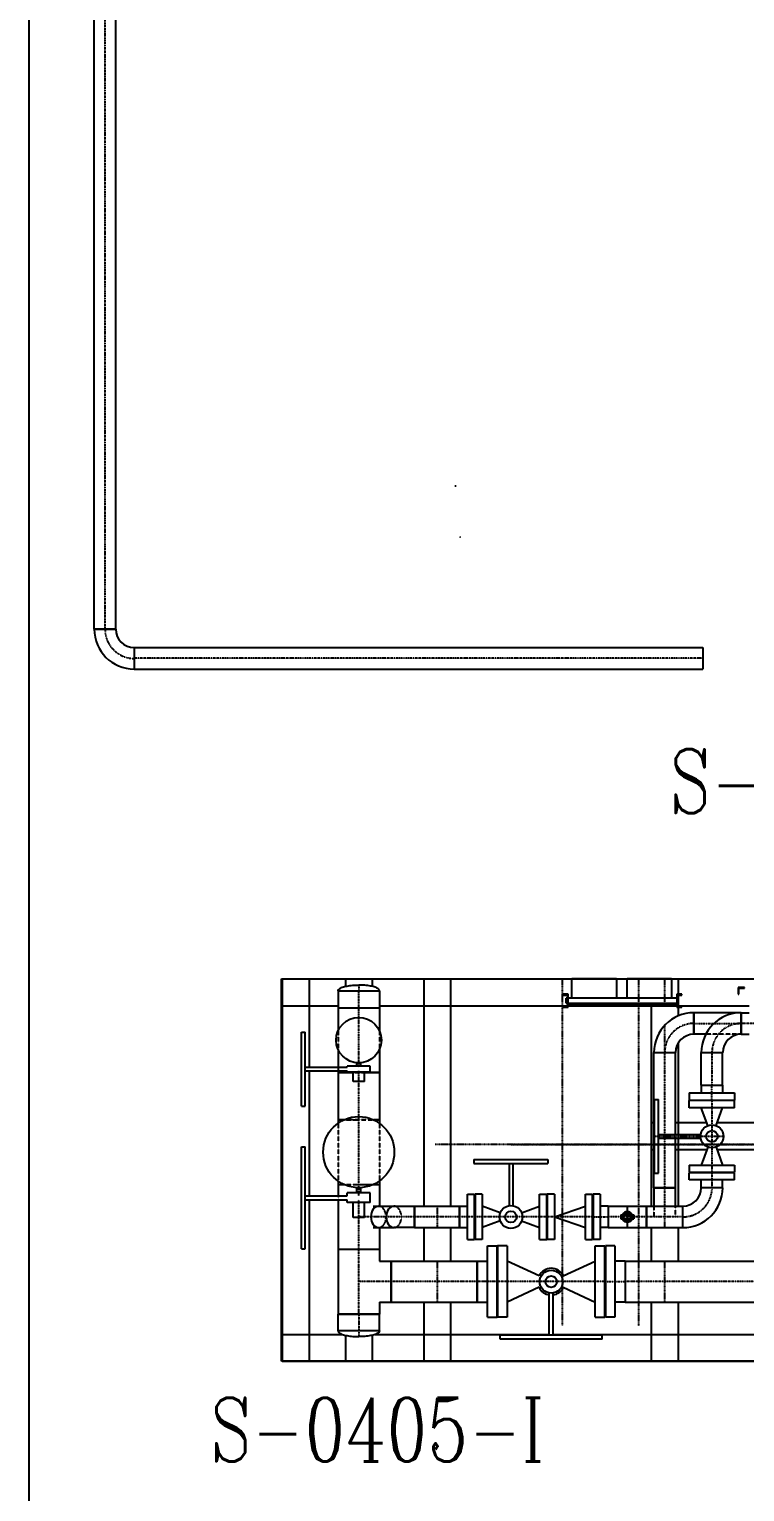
# Model space of a CAD drawing. Header units: millimetres. Extents: x -10011772 to -8149599, y 2847708 to 3434448.
# Drawn here: x -9536825 to -9525597, y 3158213 to 3181163 of the extents above; entities that cross this region are included whole.
import ezdxf

# ---------------------------------------------------------------- set-up
doc = ezdxf.new("R2010")
doc.units = ezdxf.units.MM
for name, pattern in [('DASHDOT2', [0.5, 0.25, -0.125, 0, -0.125]), ('DIVIDE2', [0.625, 0.25, -0.125, 0, -0.125, 0, -0.125]), ('HIDDEN2', [0.1875, 0.125, -0.0625])]:
    doc.linetypes.add(name, pattern=pattern)
doc.layers.add('总平面底图', color=9, linetype='Continuous')
doc.styles.get("Standard").update_dxf_attribs({"font": 'romanc.SHX', "width": 0.75, "bigfont": 'hztxt.shx'})

# ---------------------------------------------------------------- blocks, each defined once
blk = doc.blocks.new('总平面底图 爆炸危险区 LOCATION I')
at = {"layer": '总平面底图', "linetype": 'DIVIDE2', "ltscale": 10}
blk.add_line((206315, 97328), (206315, 147328), dxfattribs=at)
blk.add_line((206315, 97328), (206315, 147328), dxfattribs=at)
at = {"layer": '总平面底图'}
for p, q in [((206315, 107074), (206315, 147328)), ((208295, 116406), (208295, 119406)), ((208295, 119406), (218295, 119406)), ((218295, 116406), (208295, 116406))]:
    blk.add_line(p, q, dxfattribs=at)
at = {"layer": '总平面底图', "linetype": 'Continuous'}
for p, q in [((206825, 122150), (206825, 129422)), ((206994, 122150), (206994, 129337)), ((206825, 122150), (206909, 122150)), ((206994, 122150), (206825, 122150)), ((206909, 122150), (206994, 122150)), ((207138, 122006), (207138, 121922)), ((207138, 122006), (211599, 122006)), ((207138, 122006), (207138, 121837)), ((211599, 122006), (211599, 121922)), ((207138, 121922), (207138, 121837)), ((211599, 121922), (211599, 121837)), ((207138, 121837), (211599, 121837)), ((208300, 119406), (210571, 119406)), ((208300, 119196), (208300, 119406)), ((208300, 119406), (208300, 116406)), ((208300, 119406), (208510, 119406)), ((208510, 119406), (208510, 118714)), ((208795, 119406), (208795, 119347)), ((208795, 119406), (209005, 119406)), ((209005, 119406), (209005, 119347)), ((209410, 119406), (209410, 117623)), ((209410, 119406), (209620, 119406)), ((209620, 119406), (209620, 117623)), ((210571, 119256), (210571, 119406)), ((210571, 119256), (210571, 119406)), ((210571, 119406), (210921, 119406)), ((210921, 119406), (210571, 119406)), ((210921, 119406), (210921, 119256)), ((210921, 119406), (210921, 119256)), ((210921, 119406), (211005, 119406)), ((211005, 119406), (211355, 119406)), ((211355, 119406), (211005, 119406)), ((211005, 119256), (211005, 119406)), ((211005, 119256), (211005, 119406)), ((211355, 119406), (211405, 119406)), ((211355, 119406), (211355, 119256)), ((211355, 119406), (211355, 119256)), ((211355, 119406), (212748, 119406)), ((211405, 119406), (211405, 119286)), ((208738, 119314), (208900, 119314)), ((208738, 119314), (208738, 119180)), ((208900, 119314), (209062, 119314)), ((209062, 119314), (209062, 119180)), ((210542, 119286), (210502, 119286)), ((210502, 119286), (210502, 119279)), ((210502, 119279), (210539, 119279)), ((210526, 119216), (210526, 119256)), ((210533, 119256), (210526, 119256)), ((210533, 119216), (210533, 119256)), ((210539, 119256), (210533, 119256)), ((210539, 119279), (210539, 119192)), ((210542, 119185), (210542, 119286)), ((211396, 119256), (210542, 119256)), ((211436, 119286), (211396, 119286)), ((211396, 119286), (211396, 119185)), ((211399, 119192), (211399, 119279)), ((211399, 119279), (211436, 119279)), ((211405, 119279), (211405, 119192)), ((211436, 119279), (211436, 119286)), ((211876, 119338), (211876, 119287)), ((211927, 119338), (211876, 119338)), ((211876, 119287), (211881, 119287)), ((211881, 119333), (211927, 119333)), ((211881, 119287), (211881, 119333)), ((211927, 119333), (211927, 119338)), ((208300, 119196), (208738, 119196)), ((208738, 119180), (208900, 119180)), ((208738, 119180), (208738, 119000)), ((208738, 119180), (208900, 119180)), ((208795, 119180), (208795, 119180)), ((208900, 119180), (209062, 119180)), ((208900, 119180), (209062, 119180)), ((209005, 119180), (209005, 119180)), ((209062, 119196), (210539, 119196)), ((209062, 119180), (209062, 119000)), ((210502, 119192), (210502, 119185)), ((210539, 119192), (210502, 119192)), ((210502, 119185), (210542, 119185)), ((210526, 119216), (210533, 119216)), ((210533, 119216), (210539, 119216)), ((210542, 119216), (211396, 119216)), ((210542, 119206), (211396, 119206)), ((210542, 119196), (211396, 119196)), ((211195, 119206), (211195, 117623)), ((211396, 119185), (211436, 119185)), ((211399, 119196), (211962, 119196)), ((211436, 119192), (211399, 119192)), ((211405, 119185), (211405, 119115)), ((211436, 119185), (211436, 119192)), ((211529, 119140), (211529, 118972)), ((211529, 118972), (211529, 119140)), ((211900, 119140), (211529, 119140)), ((211900, 119140), (211900, 118972)), ((211900, 119056), (211900, 119140)), ((211900, 119140), (211962, 119140)), ((211900, 118972), (211900, 119056)), ((208450, 118409), (208450, 118988)), ((208450, 118988), (208480, 118988)), ((208480, 118409), (208480, 118988)), ((211405, 118903), (211405, 118186)), ((211623, 118972), (211529, 118972)), ((211900, 118972), (211962, 118972)), ((208738, 118853), (208738, 118714)), ((209062, 118853), (209062, 118672)), ((211216, 118828), (211384, 118828)), ((211216, 118828), (211384, 118828)), ((211216, 117768), (211216, 118828)), ((211384, 118186), (211384, 118828)), ((211587, 118828), (211755, 118828)), ((211587, 118828), (211755, 118828)), ((211587, 118573), (211587, 118828)), ((211755, 118573), (211755, 118828)), ((208480, 118714), (208810, 118714)), ((208480, 118684), (208810, 118684)), ((208510, 118684), (208510, 117704)), ((208738, 118684), (208738, 118672)), ((208738, 118672), (208855, 118672)), ((208855, 118672), (208738, 118672)), ((208738, 118672), (208738, 118301)), ((208795, 118672), (208795, 118672)), ((208990, 118723), (208810, 118723)), ((208810, 118714), (208810, 118723)), ((208810, 118674), (208810, 118684)), ((208990, 118674), (208810, 118674)), ((208855, 118601), (208855, 118674)), ((208885, 118723), (208885, 118749)), ((208915, 118723), (208915, 118749)), ((208945, 118601), (208945, 118674)), ((208945, 118672), (209062, 118672)), ((209062, 118672), (208945, 118672)), ((208990, 118674), (208990, 118723)), ((209005, 118672), (209005, 118672)), ((209062, 118672), (209062, 118301)), ((208945, 118601), (208855, 118601)), ((211587, 118573), (211671, 118573)), ((211587, 118573), (211587, 118512)), ((211587, 118573), (211755, 118573)), ((211671, 118573), (211755, 118573)), ((211755, 118573), (211755, 118512)), ((211221, 118171), (211221, 118460)), ((211221, 118460), (211251, 118460)), ((211251, 118171), (211251, 118460)), ((211493, 118512), (211671, 118512)), ((211493, 118512), (211493, 118456)), ((211493, 118456), (211671, 118456)), ((211671, 118452), (211493, 118452)), ((211493, 118396), (211493, 118452)), ((211671, 118512), (211849, 118512)), ((211671, 118456), (211849, 118456)), ((211849, 118452), (211671, 118452)), ((211849, 118512), (211849, 118456)), ((211849, 118396), (211849, 118452)), ((208450, 118409), (208480, 118409)), ((211671, 118396), (211493, 118396)), ((211755, 118396), (211587, 118396)), ((211640, 118255), (211587, 118396)), ((211849, 118396), (211671, 118396)), ((211703, 118255), (211755, 118396)), ((208738, 118301), (208784, 118301)), ((208738, 118301), (208738, 118275)), ((208784, 118301), (208738, 118301)), ((209016, 118301), (209062, 118301)), ((209062, 118301), (209016, 118301)), ((209062, 118301), (209062, 118275)), ((211197, 118065), (211197, 118276)), ((211216, 118276), (211197, 118276)), ((211632, 118276), (211384, 118276)), ((212430, 118276), (211711, 118276)), ((208450, 117289), (208450, 118089)), ((208450, 118089), (208480, 118089)), ((208480, 117289), (208480, 118089)), ((211221, 117881), (211221, 118171)), ((211251, 118186), (211583, 118186)), ((211251, 117881), (211251, 118171)), ((211251, 118156), (211583, 118156)), ((211384, 117768), (211384, 118156)), ((211405, 118156), (211405, 117623)), ((211640, 118086), (211587, 117945)), ((211703, 118086), (211755, 117945)), ((209804, 117989), (210094, 117989)), ((209804, 117989), (209804, 117959)), ((210094, 117989), (210384, 117989)), ((210384, 117989), (210384, 117959)), ((211216, 118065), (211197, 118065)), ((211632, 118065), (211384, 118065)), ((212430, 118065), (211711, 118065)), ((209804, 117959), (210094, 117959)), ((210079, 117959), (210079, 117628)), ((210094, 117959), (210384, 117959)), ((210109, 117959), (210109, 117628)), ((211221, 117881), (211251, 117881)), ((211493, 117945), (211671, 117945)), ((211493, 117945), (211493, 117890)), ((211493, 117890), (211671, 117890)), ((211671, 117885), (211493, 117885)), ((211493, 117830), (211493, 117885)), ((211587, 117945), (211671, 117945)), ((211671, 117945), (211755, 117945)), ((211671, 117945), (211849, 117945)), ((211671, 117890), (211849, 117890)), ((211849, 117885), (211671, 117885)), ((211849, 117945), (211849, 117890)), ((211849, 117830), (211849, 117885)), ((208738, 117820), (208738, 117793)), ((208738, 117793), (208784, 117793)), ((208738, 117793), (208784, 117793)), ((208738, 117793), (208738, 117704)), ((208885, 117727), (208885, 117768)), ((208915, 117727), (208915, 117768)), ((209016, 117793), (209062, 117793)), ((209016, 117793), (209062, 117793)), ((209062, 117820), (209062, 117793)), ((209062, 117793), (209062, 117623)), ((211300, 117768), (211216, 117768)), ((211216, 117768), (211216, 117623)), ((211216, 117768), (211384, 117768)), ((211384, 117768), (211300, 117768)), ((211384, 117623), (211384, 117768)), ((211671, 117830), (211493, 117830)), ((211587, 117768), (211587, 117830)), ((211671, 117768), (211587, 117768)), ((211755, 117768), (211587, 117768)), ((211849, 117830), (211671, 117830)), ((211755, 117768), (211671, 117768)), ((211755, 117768), (211755, 117830)), ((208480, 117704), (208810, 117704)), ((208480, 117674), (208810, 117674)), ((208510, 117674), (208510, 116406)), ((208738, 117674), (208738, 117285)), ((208990, 117727), (208810, 117727)), ((208810, 117704), (208810, 117727)), ((208810, 117651), (208810, 117674)), ((208990, 117651), (208810, 117651)), ((208855, 117535), (208855, 117651)), ((208945, 117535), (208945, 117651)), ((208990, 117651), (208990, 117727)), ((209014, 117623), (209055, 117623)), ((209055, 117623), (209175, 117623)), ((209175, 117623), (209337, 117623)), ((209337, 117623), (209337, 117539)), ((209337, 117623), (209691, 117623)), ((209337, 117455), (209337, 117623)), ((209691, 117623), (209691, 117539)), ((209691, 117539), (209691, 117623)), ((209691, 117623), (209753, 117623)), ((209753, 117539), (209753, 117717)), ((209753, 117717), (209809, 117717)), ((209809, 117539), (209809, 117717)), ((209813, 117717), (209813, 117539)), ((209869, 117717), (209813, 117717)), ((209869, 117717), (209869, 117539)), ((209869, 117623), (209869, 117539)), ((210010, 117571), (209869, 117623)), ((210178, 117571), (210319, 117623)), ((210319, 117539), (210319, 117717)), ((210319, 117717), (210375, 117717)), ((210319, 117455), (210319, 117623)), ((210375, 117539), (210375, 117717)), ((210379, 117717), (210379, 117539)), ((210435, 117717), (210379, 117717)), ((210435, 117717), (210435, 117539)), ((210435, 117539), (210680, 117623)), ((210680, 117539), (210680, 117717)), ((210680, 117717), (210735, 117717)), ((210680, 117455), (210680, 117623)), ((210735, 117539), (210735, 117717)), ((210740, 117717), (210740, 117539)), ((210795, 117717), (210740, 117717)), ((210795, 117717), (210795, 117539)), ((210857, 117623), (210795, 117623)), ((210857, 117623), (210857, 117539)), ((210857, 117623), (210857, 117539)), ((210857, 117623), (211007, 117623)), ((211007, 117623), (211007, 117455)), ((211007, 117623), (211157, 117623)), ((211157, 117623), (211157, 117539)), ((211157, 117455), (211157, 117623)), ((211157, 117623), (211443, 117623)), ((211443, 117455), (211443, 117623)), ((211443, 117455), (211443, 117623)), ((208945, 117535), (208855, 117535)), ((209337, 117539), (209337, 117455)), ((209691, 117539), (209691, 117455)), ((209691, 117455), (209691, 117539)), ((209753, 117362), (209753, 117539)), ((209809, 117362), (209809, 117539)), ((209813, 117539), (209813, 117362)), ((209869, 117539), (209869, 117455)), ((209869, 117539), (209869, 117362)), ((210010, 117508), (209869, 117455)), ((210178, 117508), (210319, 117455)), ((210319, 117362), (210319, 117539)), ((210375, 117362), (210375, 117539)), ((210379, 117539), (210379, 117362)), ((210435, 117539), (210435, 117362)), ((210435, 117539), (210680, 117455)), ((210680, 117362), (210680, 117539)), ((210735, 117362), (210735, 117539)), ((210740, 117539), (210740, 117362)), ((210795, 117539), (210795, 117362)), ((210857, 117539), (210857, 117455)), ((210857, 117539), (210857, 117455)), ((210957, 117556), (211007, 117556)), ((210957, 117556), (210957, 117523)), ((210957, 117523), (211007, 117523)), ((211007, 117556), (211057, 117556)), ((211007, 117523), (211057, 117523)), ((211057, 117556), (211057, 117523)), ((211157, 117539), (211157, 117455)), ((209014, 117455), (209055, 117455)), ((209055, 117455), (209175, 117455)), ((209062, 117455), (209062, 117285)), ((209337, 117455), (209175, 117455)), ((209337, 117455), (209691, 117455)), ((209410, 117455), (209410, 117193)), ((209620, 117455), (209620, 117193)), ((209691, 117455), (209753, 117455)), ((210857, 117455), (210795, 117455)), ((210857, 117455), (211007, 117455)), ((211007, 117455), (211157, 117455)), ((211157, 117455), (211443, 117455)), ((211195, 117455), (211195, 117193)), ((211405, 117455), (211405, 117193)), ((208450, 117289), (208480, 117289)), ((208738, 117285), (209014, 117285)), ((208738, 117285), (209062, 117285)), ((208738, 117285), (208738, 116777)), ((208795, 117285), (208795, 117285)), ((209005, 117285), (209005, 117285)), ((209014, 117285), (209062, 117285)), ((209062, 117285), (209062, 117193)), ((209753, 117362), (209809, 117362)), ((209869, 117362), (209813, 117362)), ((209910, 117031), (209910, 117311)), ((209910, 117311), (209985, 117311)), ((209985, 117031), (209985, 117311)), ((209989, 117311), (209989, 117031)), ((210064, 117311), (209989, 117311)), ((210064, 117311), (210064, 117031)), ((210319, 117362), (210375, 117362)), ((210435, 117362), (210379, 117362)), ((210680, 117362), (210735, 117362)), ((210795, 117362), (210740, 117362)), ((210756, 117031), (210756, 117311)), ((210756, 117311), (210831, 117311)), ((210831, 117031), (210831, 117311)), ((210835, 117311), (210835, 117031)), ((210910, 117311), (210835, 117311)), ((210910, 117311), (210910, 117031)), ((209062, 117193), (209154, 117193)), ((209154, 117193), (209154, 117031)), ((209154, 117193), (209829, 117193)), ((209154, 117031), (209154, 117193)), ((209829, 117193), (209829, 117031)), ((209829, 117031), (209829, 117193)), ((209829, 117193), (209910, 117193)), ((210064, 117193), (210064, 117031)), ((210315, 117076), (210064, 117193)), ((210505, 117076), (210756, 117193)), ((210756, 116869), (210756, 117193)), ((210990, 117193), (210910, 117193)), ((210990, 117193), (210990, 117031)), ((210990, 117193), (210990, 117031)), ((210990, 117193), (212725, 117193)), ((209154, 117031), (209154, 116869)), ((209154, 116869), (209154, 117031)), ((209829, 117031), (209829, 116869)), ((209829, 116869), (209829, 117031)), ((209910, 116752), (209910, 117031)), ((209985, 116752), (209985, 117031)), ((209989, 117031), (209989, 116752)), ((210064, 117031), (210064, 116869)), ((210064, 117031), (210064, 116752)), ((210315, 116987), (210064, 116869)), ((210395, 116611), (210395, 116943)), ((210425, 116611), (210425, 116943)), ((210505, 116987), (210756, 116869)), ((210756, 116752), (210756, 117031)), ((210831, 116752), (210831, 117031)), ((210835, 117031), (210835, 116752)), ((210910, 117031), (210910, 116752)), ((210990, 117031), (210990, 116869)), ((210990, 117031), (210990, 116869)), ((209062, 116869), (209062, 116777)), ((209062, 116869), (209154, 116869)), ((209154, 116869), (209829, 116869)), ((209410, 116869), (209410, 116406)), ((209620, 116869), (209620, 116406)), ((209829, 116869), (209910, 116869)), ((210990, 116869), (210910, 116869)), ((210990, 116869), (212606, 116869)), ((211195, 116869), (211195, 116406)), ((211405, 116869), (211405, 116406)), ((208900, 116777), (208738, 116777)), ((208738, 116644), (208738, 116777)), ((208738, 116777), (209062, 116777)), ((208795, 116777), (208795, 116777)), ((209062, 116777), (208900, 116777)), ((209005, 116777), (209005, 116777)), ((209062, 116644), (209062, 116777)), ((209910, 116752), (209985, 116752)), ((210064, 116752), (209989, 116752)), ((210756, 116752), (210831, 116752)), ((210910, 116752), (210835, 116752)), ((208300, 116617), (208772, 116617)), ((208300, 116406), (208300, 116617)), ((208900, 116644), (208738, 116644)), ((208795, 116610), (208795, 116406)), ((209062, 116644), (208900, 116644)), ((209005, 116610), (209005, 116406)), ((209028, 116617), (210395, 116617)), ((210410, 116611), (210010, 116611)), ((210010, 116581), (210010, 116611)), ((210810, 116611), (210410, 116611)), ((210425, 116617), (212606, 116617)), ((210810, 116581), (210810, 116611)), ((210410, 116581), (210010, 116581)), ((210810, 116581), (210410, 116581)), ((208300, 116406), (217000, 116406)), ((208510, 116406), (208300, 116406)), ((209005, 116406), (208795, 116406)), ((209620, 116406), (209410, 116406)), ((211405, 116406), (211195, 116406))]:
    blk.add_line(p, q, dxfattribs=at)
at = {"layer": '总平面底图', "linetype": 'DIVIDE2'}
for p, q in [((206909, 129337), (206909, 122150)), ((206909, 122150), (206909, 122150)), ((206909, 122150), (206909, 122150)), ((211599, 121922), (207138, 121922)), ((207138, 121922), (207138, 121922)), ((207138, 121922), (207138, 121922)), ((208900, 119180), (208900, 119314)), ((208900, 119104), (208900, 119180)), ((208900, 119180), (208900, 119180)), ((208900, 119180), (208900, 119180)), ((208900, 119180), (208900, 119180)), ((208900, 118714), (208900, 119104)), ((211529, 119056), (211529, 119056)), ((211529, 119056), (211529, 119056)), ((211529, 119056), (211686, 119056)), ((211686, 119056), (211900, 119056)), ((211900, 119056), (211900, 119056)), ((211900, 119056), (211900, 119056)), ((212017, 119056), (211900, 119056)), ((211300, 118828), (211300, 118828)), ((211300, 118828), (211300, 118828)), ((211300, 118828), (211300, 118186)), ((211671, 118828), (211671, 118828)), ((211671, 118828), (211671, 118828)), ((211671, 118828), (211671, 118573)), ((208900, 118672), (208900, 118684)), ((208900, 118672), (208900, 118672)), ((208900, 118601), (208900, 118672)), ((208900, 118327), (208900, 118601)), ((211671, 118456), (211671, 118573)), ((211671, 118452), (211671, 117890)), ((208900, 118301), (208900, 118327)), ((208900, 118301), (208900, 118301)), ((208900, 118301), (208900, 118301)), ((208900, 117793), (208900, 118301)), ((211300, 118186), (211300, 118156)), ((211300, 118156), (211300, 117768)), ((211671, 117885), (211671, 117768)), ((208900, 117793), (208900, 117793)), ((208900, 117704), (208900, 117793)), ((208900, 117793), (208900, 117793)), ((208900, 117793), (208900, 117793)), ((211300, 117768), (211300, 117768)), ((211300, 117768), (211300, 117768)), ((211300, 117768), (211300, 117623)), ((211671, 117768), (211671, 117768)), ((211671, 117768), (211671, 117768)), ((208900, 117535), (208900, 117674)), ((211300, 117623), (211300, 117539)), ((208945, 117539), (208900, 117539)), ((208900, 117285), (208900, 117535)), ((208995, 117539), (208945, 117539)), ((209055, 117539), (208995, 117539)), ((209055, 117539), (209055, 117539)), ((209115, 117539), (209055, 117539)), ((209175, 117539), (209115, 117539)), ((209175, 117539), (209175, 117539)), ((209175, 117539), (209175, 117539)), ((209337, 117539), (209175, 117539)), ((209691, 117539), (209337, 117539)), ((209337, 117539), (209337, 117539)), ((209337, 117539), (209337, 117539)), ((209809, 117539), (209691, 117539)), ((210375, 117539), (209813, 117539)), ((210435, 117539), (210379, 117539)), ((210435, 117539), (210435, 117539)), ((210680, 117539), (210435, 117539)), ((210735, 117539), (210680, 117539)), ((210680, 117539), (210680, 117539)), ((210740, 117539), (210857, 117539)), ((210957, 117539), (210857, 117539)), ((211007, 117539), (210957, 117539)), ((211007, 117539), (211007, 117539)), ((211007, 117539), (211007, 117539)), ((211057, 117539), (211007, 117539)), ((211157, 117539), (211057, 117539)), ((211157, 117539), (211157, 117539)), ((211157, 117539), (211157, 117539)), ((211443, 117539), (211157, 117539)), ((211443, 117539), (211443, 117539)), ((211443, 117539), (211443, 117539)), ((211443, 117539), (211443, 117539)), ((208900, 117285), (208900, 117285)), ((208900, 117285), (208900, 117285)), ((208900, 116777), (208900, 117285)), ((208900, 117285), (208900, 117285)), ((209154, 117031), (208900, 117031)), ((209829, 117031), (209154, 117031)), ((209154, 117031), (209154, 117031)), ((209985, 117031), (209829, 117031)), ((210831, 117031), (209989, 117031)), ((210835, 117031), (210990, 117031)), ((212467, 117031), (210990, 117031)), ((208900, 116777), (208900, 116777)), ((208900, 116777), (208900, 116644)), ((208900, 116777), (208900, 116777))]:
    blk.add_line(p, q, dxfattribs=at)
at = {"layer": '总平面底图', "linetype": 'DASHDOT2'}
for p, q in [((209665, 123272), (209655, 123272)), ((209701, 122872), (209688, 122872)), ((208900, 119358), (208900, 119314)), ((210496, 119406), (210496, 119196)), ((211096, 119406), (211096, 119196)), ((211300, 119406), (211300, 119206)), ((210496, 119196), (210496, 117560)), ((210542, 119216), (210539, 119216)), ((211096, 119196), (211096, 117623)), ((211300, 119041), (211300, 118828)), ((212500, 118106), (209500, 118106)), ((210095, 118106), (212500, 118106)), ((211761, 118171), (211216, 118171)), ((209515, 117623), (209515, 117455)), ((211096, 117623), (211096, 117455)), ((210496, 117560), (210496, 117518)), ((210496, 117518), (210496, 117091)), ((211300, 117539), (211300, 117455)), ((211096, 117455), (211096, 117193)), ((209515, 117193), (209515, 116869)), ((211096, 117193), (211096, 116869)), ((211300, 117193), (211300, 116869)), ((210496, 117091), (210496, 116972)), ((210496, 116972), (210496, 116685)), ((211096, 116869), (211096, 116685)), ((208900, 116644), (208900, 116600))]:
    blk.add_line(p, q, dxfattribs=at)
at = {"layer": '总平面底图', "linetype": 'HIDDEN2'}
for p, q in [((208738, 119000), (208738, 118853)), ((209062, 119000), (209062, 118853)), ((211900, 118972), (211623, 118972)), ((208738, 118714), (208738, 118684)), ((208855, 118672), (208900, 118672)), ((208945, 118672), (208855, 118672)), ((208900, 118672), (208945, 118672)), ((208738, 118275), (208738, 117820)), ((208784, 118301), (208900, 118301)), ((209016, 118301), (208784, 118301)), ((208900, 118301), (209016, 118301)), ((209062, 118275), (209062, 117820)), ((211384, 118156), (211384, 118186)), ((208784, 117793), (208900, 117793)), ((208784, 117793), (209014, 117793)), ((208900, 117793), (209016, 117793)), ((209014, 117793), (209016, 117793)), ((208738, 117704), (208738, 117674)), ((209062, 117623), (209062, 117623)), ((211216, 117623), (211216, 117539)), ((211384, 117539), (211384, 117623)), ((209062, 117456), (209062, 117455))]:
    blk.add_line(p, q, dxfattribs=at)
at = {"layer": '总平面底图', "linetype": 'Continuous'}
for centre, radius in [((208900, 118926), 178), ((208900, 118047), 279), ((211671, 118171), 90), ((211671, 118171), 45), ((210094, 117539), 90), ((210094, 117539), 45), ((210410, 117031), 90), ((210410, 117031), 45)]:
    blk.add_circle(centre, radius, dxfattribs=at)
for centre, radius, start, end in [((207138, 122150), 313, 180, 270), ((207138, 122150), 144, 180, 270), ((211529, 118828), 313, 90, 180), ((211900, 118828), 313, 90, 180), ((211529, 118828), 144, 90, 180), ((211900, 118828), 144, 90, 180), ((211443, 117768), 313, 270, 0), ((211443, 117768), 144, 270, 0), ((211007, 117539), 41.7, 23.5215, 156.4785), ((211007, 117539), 41.7, 203.5215, 336.4785), ((211007, 117539), 27.8, 36.7726, 143.2274), ((211007, 117539), 27.8, 216.7726, 323.2274), ((210410, 117031), 105, 25.0785, 154.9215), ((210410, 117031), 105, 205.0785, 261.7991), ((210410, 117031), 105, 278.2009, 334.9215)]:
    blk.add_arc(centre, radius, start, end, dxfattribs=at)
at = {"layer": '总平面底图', "linetype": 'DIVIDE2'}
for centre, start, end in [((207138, 122150), 180, 270), ((211529, 118828), 90, 180), ((211900, 118828), 90, 180), ((211443, 117768), 270, 0)]:
    blk.add_arc(centre, 229, start, end, dxfattribs=at)
at = {"layer": '总平面底图', "linetype": 'HIDDEN2'}
for radius, start, end in [(41.7, 156.4785, 180), (41.7, 180, 203.5215), (27.8, 143.2274, 180), (27.8, 180, 216.7726), (27.8, 323.2274, 36.7726), (41.7, 336.4785, 23.5215)]:
    blk.add_arc((211007, 117539), radius, start, end, dxfattribs=at)
at = {"layer": '总平面底图', "linetype": 'Continuous'}
for centre, major_axis, start_param, end_param in [((209055, 117539), (0, 84.1), 6.283066, 7.853982), ((209055, 117539), (0, 84.1), 0, 3.141593), ((209175, 117539), (0, -84.1), 3.141593, 6.283185), ((209175, 117539), (0, 84.1), 0, 3.141593), ((209055, 117539), (0, -84.1), 4.712389, 6.283304)]:
    blk.add_ellipse(centre, major_axis=major_axis, ratio=0.707107, start_param=start_param, end_param=end_param, dxfattribs=at)
at = {"layer": '总平面底图', "linetype": 'HIDDEN2'}
for centre, major_axis, start_param, end_param in [((209055, 117539), (0, 84.1), 3.141712, 6.283066), ((209175, 117539), (0, -84.1), 0, 3.141593)]:
    blk.add_ellipse(centre, major_axis=major_axis, ratio=0.707107, start_param=start_param, end_param=end_param, dxfattribs=at)
at = {"layer": '总平面底图', "linetype": 'Continuous'}
for points in [[(208757, 119335), (208765, 119339), (208776, 119343), (208788, 119346)], [(208788, 119346), (208800, 119349), (208815, 119352), (208830, 119354)], [(208830, 119354), (208845, 119356), (208862, 119357), (208878, 119358)], [(208878, 119358), (208886, 119358), (208893, 119358), (208900, 119358)], [(208922, 119358), (208914, 119358), (208907, 119358), (208900, 119358)], [(208970, 119354), (208955, 119356), (208938, 119357), (208922, 119358)], [(209012, 119346), (208999, 119349), (208985, 119352), (208970, 119354)], [(209042, 119335), (209034, 119339), (209024, 119343), (209012, 119346)], [(208738, 119314), (208738, 119315), (208738, 119316), (208739, 119318)], [(208739, 119318), (208739, 119319), (208740, 119320), (208741, 119322)], [(208741, 119322), (208742, 119324), (208744, 119325), (208746, 119327)], [(208746, 119327), (208749, 119330), (208753, 119332), (208757, 119335)], [(209054, 119327), (209051, 119330), (209047, 119332), (209042, 119335)], [(209059, 119322), (209058, 119324), (209056, 119325), (209054, 119327)], [(209061, 119318), (209061, 119319), (209060, 119320), (209059, 119322)], [(209062, 119314), (209062, 119315), (209062, 119316), (209061, 119318)], [(208738, 116644), (208738, 116643), (208738, 116641), (208739, 116640)], [(208739, 116640), (208739, 116639), (208740, 116637), (208741, 116636)], [(208741, 116636), (208742, 116634), (208744, 116632), (208746, 116630)], [(208746, 116630), (208749, 116628), (208753, 116625), (208757, 116623)], [(208757, 116623), (208765, 116619), (208776, 116615), (208788, 116612)], [(208788, 116612), (208800, 116609), (208815, 116606), (208830, 116604)], [(208830, 116604), (208845, 116602), (208862, 116601), (208878, 116600)], [(208878, 116600), (208886, 116600), (208893, 116600), (208900, 116600)], [(208922, 116600), (208914, 116600), (208907, 116600), (208900, 116600)], [(208970, 116604), (208955, 116602), (208938, 116601), (208922, 116600)], [(209012, 116612), (208999, 116609), (208985, 116606), (208970, 116604)], [(209042, 116623), (209034, 116619), (209024, 116615), (209012, 116612)], [(209054, 116630), (209051, 116628), (209047, 116625), (209042, 116623)], [(209059, 116636), (209058, 116634), (209056, 116632), (209054, 116630)], [(209061, 116640), (209061, 116639), (209060, 116637), (209059, 116636)], [(209062, 116644), (209062, 116643), (209062, 116641), (209061, 116640)]]:
    blk.add_open_spline(points, degree=3, dxfattribs=at)
at = {"layer": '总平面底图', "width": 0.75}
for s, p in [('S-0302-I', (211339, 120708)), ('S-0405-I', (207735, 115620))]:
    blk.add_text(s, height=500, rotation=0, dxfattribs=at).set_placement(p)

msp = doc.modelspace()

# ---------------------------------------------------------------- block references
at = {"layer": '总平面底图', "xscale": 2, "yscale": 2, "zscale": 2}
msp.add_blockref('总平面底图 爆炸危险区 LOCATION I', (-9949454, 2927448), dxfattribs=at)

doc.saveas('drawing.dxf')
